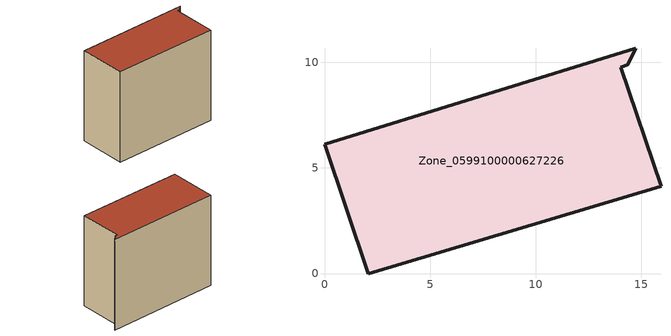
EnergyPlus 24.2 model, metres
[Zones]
Zone_0599100000627226
 floor ground (C_G): 0,6.13 14.74,10.66 14.34,9.88 14.01,9.77 15.92,4.14 2.07,0 z0
 wall outside (C_F): 2.07,0 15.92,4.14 14.01,9.77 14.34,9.88 14.74,10.66 0,6.13 2.07,0 z0:12.94
 roof outside (C_R): 14.74,10.66 0,6.13 2.07,0 15.92,4.14 14.01,9.77 14.34,9.88 z12.94
[BUILDING]
Pand.0599100000627226: North Axis=0; Terrain=City; Loads Convergence Tolerance Value=0.04; Temperature Convergence Tolerance Value=0.4; Solar Distribution=FullExterior; Maximum Number of Warmup Days=25; Minimum Number of Warmup Days=1
[Site:Location]
Rotterdam.The.Hague.AP_ZH_NLD Design_Conditions: Latitude=51.96; Longitude=4.45; Time Zone=1; Elevation=-4.5
[SITE:GROUNDTEMPERATURE:BUILDINGSURFACE]
18, 18, 18, 18, 18, 18, 18, 18, 18, 18, 18, 18
[MATERIAL] Thermal Absorptance=0.9; Solar Absorptance=0.7; Visible Absorptance=0.7
Name | Roughness | Thickness | Conductivity | Density | Specific Heat
G.TI.1946 | MediumSmooth | 0.15 | 1 | 540 | 1210
F.TI.1946 | Rough | 0.3 | 0.857143 | 1920 | 840
R.TI.1946 | MediumRough | 0.2 | 0.1 | 1500 | 1000
[CONSTRUCTION]
C_G: G.TI.1946
C_F: F.TI.1946
C_R: R.TI.1946
[ZONE]
Zone_0599100000627226: Type=1; Multiplier=1; Ceiling Height=Autocalculate; Volume=Autocalculate; Floor Area=autocalculate; Part of Total Floor Area=Yes
[ZONEINFILTRATION:DESIGNFLOWRATE]
Infil_Zone_0599100000627226: Zone or ZoneList or Space or SpaceList=Zone_0599100000627226; Schedule=AlwaysOn; Design Flow Rate Calculation Method=Flow/Area; Flow Rate per Floor Area=0.003; Constant Term Coefficient=1; Temperature Term Coefficient=0; Velocity Term Coefficient=0; Velocity Squared Term Coefficient=0
[HVACTEMPLATE:ZONE:IDEALLOADSAIRSYSTEM]
Zone_0599100000627226: Maximum Heating Supply Air Temperature=50; Minimum Cooling Supply Air Temperature=13; Maximum Heating Supply Air Humidity Ratio=0.0156; Minimum Cooling Supply Air Humidity Ratio=0.0077; Heating Limit=NoLimit; Cooling Limit=NoLimit; Dehumidification Control Type=ConstantSensibleHeatRatio; Cooling Sensible Heat Ratio=0.7; Dehumidification Setpoint=60; Humidification Control Type=None; Humidification Setpoint=30; Outdoor Air Method=None; Outdoor Air Flow Rate per Person=0.00944; Outdoor Air Flow Rate per Zone Floor Area=0; Outdoor Air Flow Rate per Zone=0; Demand Controlled Ventilation Type=None; Outdoor Air Economizer Type=NoEconomizer; Heat Recovery Type=None; Sensible Heat Recovery Effectiveness=0.7; Latent Heat Recovery Effectiveness=0.65
[ZONECONTROL:THERMOSTAT]
ThermostatControl_Zone_0599100000627226: Zone or ZoneList=Zone_0599100000627226; Control Type Schedule=DualSetpointControlType; Control 1=Thermostat_Zone_0599100000627226; Temperature Difference Between Cutout And Setpoint=0
[THERMOSTATSETPOINT:DUALSETPOINT]
Thermostat_Zone_0599100000627226: Heating Setpoint Temperature Schedule=HeatingSetpoint_Zone_0599100000627226; Cooling Setpoint Temperature Schedule=CoolingSetpoint_Zone_0599100000627226
[SCHEDULE:COMPACT]
HeatingSetpoint_Zone_0599100000627226: Through: 12/31, For: AllDays, Until: 24:00, 21
CoolingSetpoint_Zone_0599100000627226: Through: 12/31, For: AllDays, Until: 24:00, 24
DualSetpointControlType: Through: 12/31, For: AllDays, Until: 24:00, 4
AlwaysOn: Through: 12/31, For: AllDays, Until: 24:00, 1
